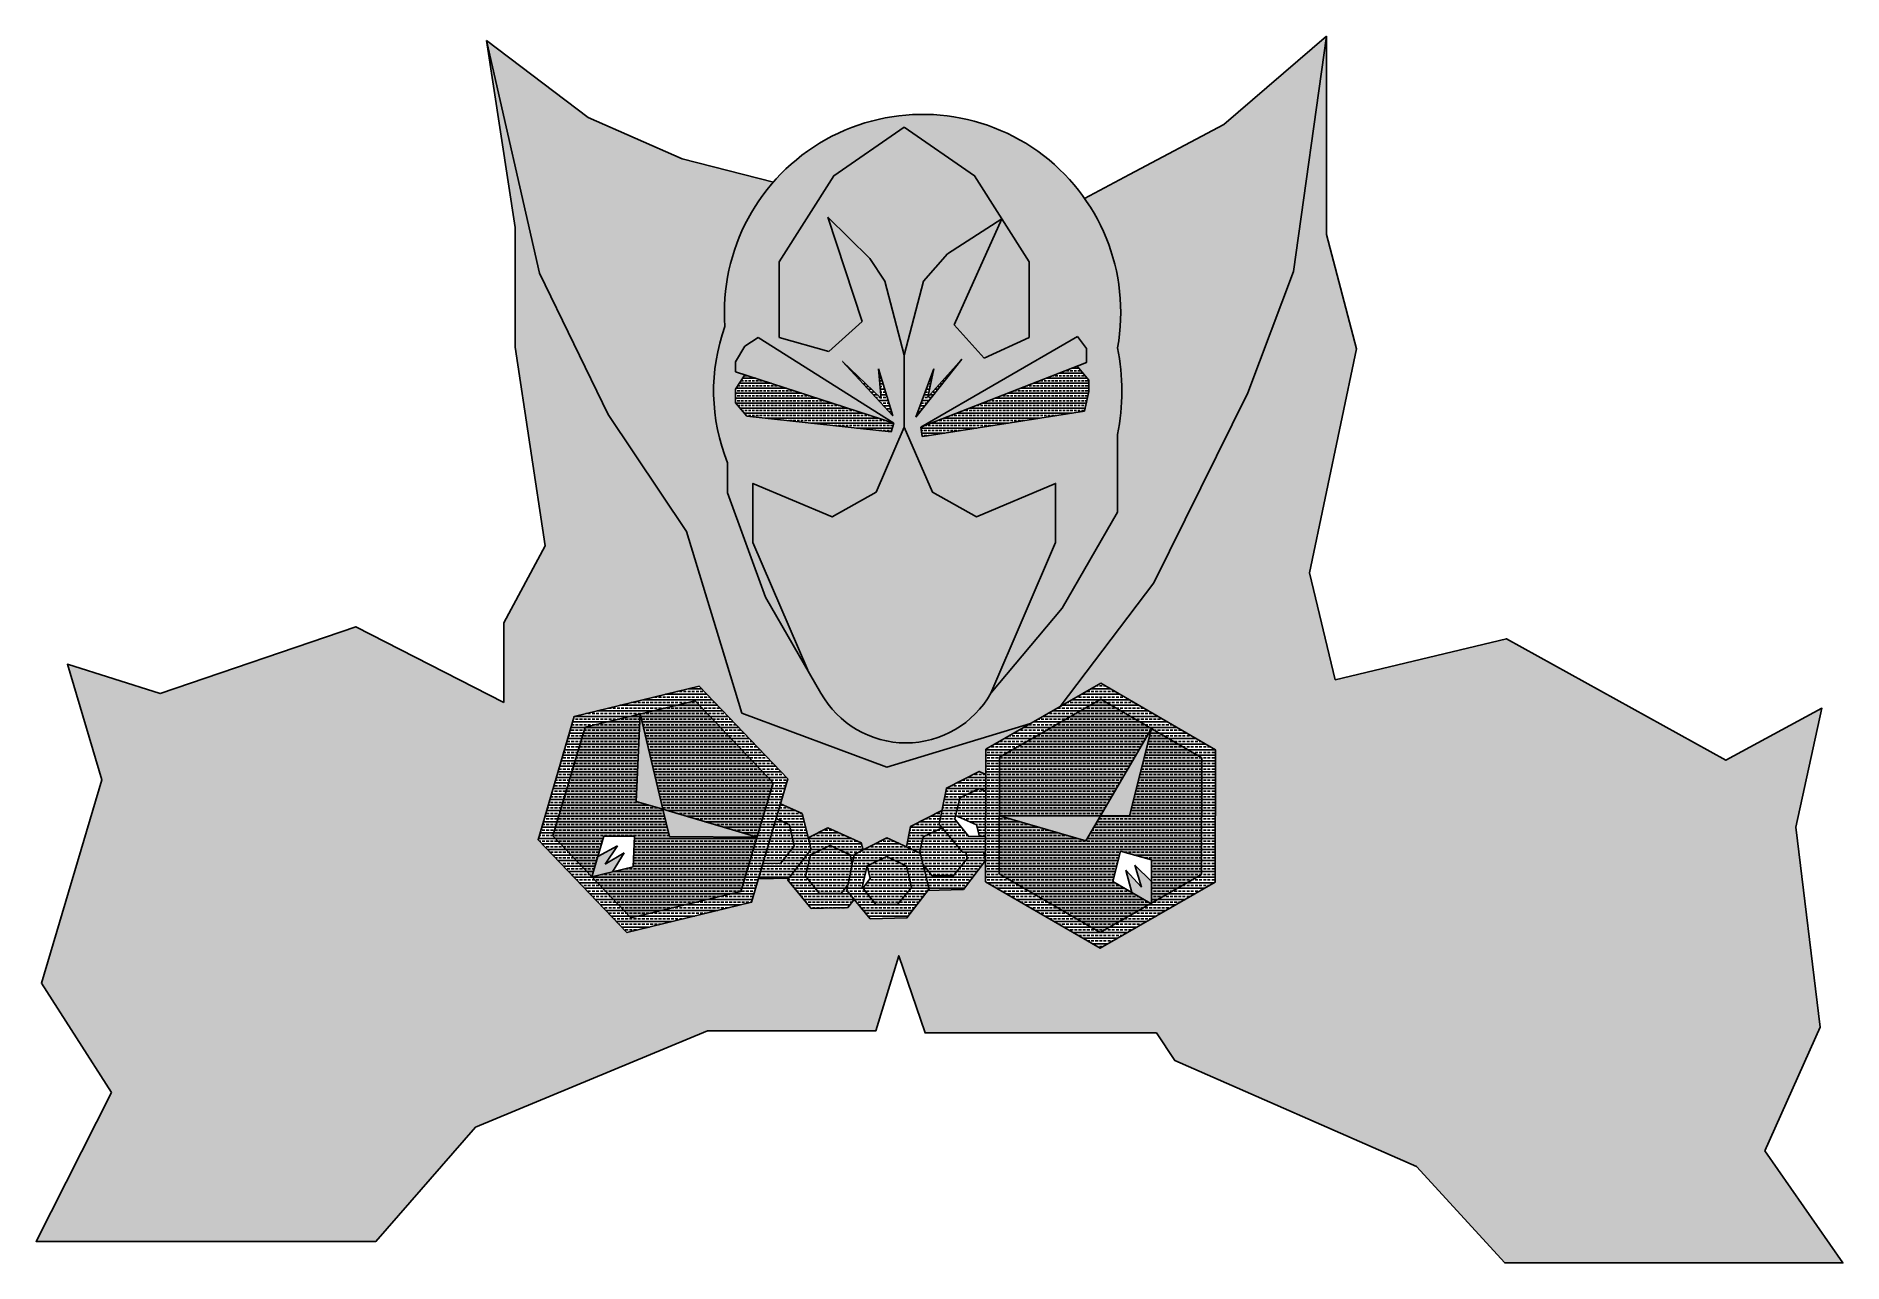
# Model space of a CAD drawing. Header units: inches. Extents: x 14.1 to 95.6, y 54.6 to 109.9.
import ezdxf

# ---------------------------------------------------------------- set-up
doc = ezdxf.new("R2010")
doc.units = ezdxf.units.IN
doc.header["$MEASUREMENT"] = 0

msp = doc.modelspace()

# ---------------------------------------------------------------- hatches: boundary and pattern name
at = {"true_color": 0x681214}
h = msp.add_hatch(dxfattribs=at)
h.set_pattern_fill('BRASS', color=246)
h.paths.add_polyline_path([(39.909, 92.87), (36.818, 99.242), (34.435, 109.733), (35.723, 101.301), (35.723, 95.895), (37.076, 86.949), (35.208, 83.474), (35.208, 79.873), (28.535, 83.291), (19.721, 80.281), (15.534, 81.603), (17.077, 76.391), (14.359, 67.216), (17.517, 62.298), (14.122, 55.575), (29.442, 55.575), (33.935, 60.727), (44.393, 65.07), (51.98, 65.07), (53.017, 68.46), (54.202, 64.982), (64.637, 64.976), (65.461, 63.736), (76.361, 58.952), (80.339, 54.609), (95.585, 54.609), (92.066, 59.656), (94.564, 65.234), (93.462, 74.263), (94.637, 79.621), (90.304, 77.272), (80.417, 82.755), (72.69, 80.899), (71.531, 85.726), (73.656, 95.831), (72.304, 100.98), (72.304, 109.926), (70.822, 99.306), (68.762, 93.836), (64.511, 85.276), (60.294, 79.696), (62.124, 80.748), (67.295, 77.748), (67.282, 71.771), (62.1, 68.793), (56.929, 71.792), (56.931, 72.756), (55.93, 71.44), (54.329, 71.404), (53.386, 70.165), (51.733, 70.128), (51.008, 70.997), (50.726, 70.627), (49.073, 70.589), (48.013, 71.859), (48.032, 71.952), (46.691, 71.922), (46.383, 70.872), (40.756, 69.503), (36.757, 73.692), (38.385, 79.25), (44.013, 80.618), (48.011, 76.429), (47.685, 75.315), (48.66, 74.872), (48.935, 73.779), (49.818, 74.229), (51.323, 73.545), (51.405, 73.221), (52.478, 73.768), (53.359, 73.368), (53.548, 74.292), (54.961, 75.012), (55.167, 76.017), (56.64, 76.768), (56.939, 76.632), (56.941, 77.77), (58.96, 78.929), (52.482, 76.968), (45.939, 79.403), (45.641, 80.384), (43.452, 87.593)])
at = {"true_color": 0x380a0b}
h = msp.add_hatch(dxfattribs=at)
h.set_pattern_fill('BRASS', color=248)
h.paths.add_polyline_path([(70.822, 99.306), (72.304, 109.926), (67.667, 105.935), (63.416, 103.683), (61.394, 102.611, -0.200995), (62.882, 95.868, -0.100372), (62.882, 91.967), (62.882, 88.463), (60.382, 84.132), (57.168, 80.302, -0.587065), (49.508, 80.302), (47.008, 84.632), (45.298, 89.331), (45.298, 90.686, -0.184924), (45.177, 96.832, -0.199844), (47.363, 103.344), (43.258, 104.391), (39.008, 106.257), (34.435, 109.733), (36.818, 99.242), (39.909, 92.87), (43.452, 87.593), (45.641, 80.384), (45.939, 79.403), (52.482, 76.968), (58.96, 78.929), (60.294, 79.696), (64.511, 85.276), (68.762, 93.836)])
at = {"true_color": 0x939598}
h = msp.add_hatch(dxfattribs=at)
h.set_pattern_fill('BRASS', color=252)
h.paths.add_polyline_path([(53.263, 105.827), (56.437, 103.633), (58.897, 99.747), (58.897, 96.336), (56.869, 95.407), (55.519, 96.907), (57.667, 101.69), (55.218, 100.106), (54.136, 98.874), (53.263, 95.543), (53.263, 92.291), (54.533, 89.357), (56.517, 88.247), (60.088, 89.754), (60.088, 87.085), (57.168, 80.302), (60.382, 84.132), (62.882, 88.463), (62.882, 91.967, 0.100372), (62.882, 95.868, 1.133512), (45.177, 96.832, 0.184924), (45.298, 90.686), (45.298, 89.331), (47.008, 84.632), (48.915, 81.329), (46.438, 87.085), (46.438, 89.754), (50.009, 88.247), (51.993, 89.357), (53.263, 92.291), (53.263, 95.543), (52.39, 98.874), (51.717, 99.906), (49.816, 101.756), (51.367, 97.057), (49.866, 95.707), (47.628, 96.336), (47.628, 99.747), (50.088, 103.633)])
h.paths.add_polyline_path([(46.681, 96.336), (52.795, 92.472), (52.667, 92.08), (46.172, 92.79), (45.662, 93.395), (45.662, 93.999), (46.083, 94.658), (45.662, 94.795), (45.662, 95.24), (46.076, 95.94)], flags=16)
h.paths.add_polyline_path([(50.479, 95.259), (52.217, 93.584), (52.109, 94.917), (52.754, 92.805)], flags=16)
h.paths.add_polyline_path([(54.605, 94.917), (54.334, 93.649), (55.853, 95.36), (53.78, 92.745)], flags=16)
h.paths.add_polyline_path([(61.073, 96.386), (61.487, 95.845), (61.487, 95.209), (61.063, 95.043), (61.583, 94.413), (61.583, 93.904), (61.392, 93.013), (54.291, 91.899), (54.071, 91.865), (54.005, 92.291)], flags=16)
at = {"true_color": 0x000000}
h = msp.add_hatch(dxfattribs=at)
h.set_pattern_fill('BRASS', color=18)
h.paths.add_polyline_path([(46.681, 96.336), (46.076, 95.94), (45.662, 95.24), (45.662, 94.795), (52.795, 92.472)])
h.paths.add_polyline_path([(61.487, 95.845), (61.073, 96.386), (54.005, 92.291), (61.487, 95.209)])
h.paths.add_polyline_path([(58.897, 99.747), (57.667, 101.69), (55.519, 96.907), (56.869, 95.407), (58.897, 96.336)])
h.paths.add_polyline_path([(57.667, 101.69), (56.437, 103.633), (53.263, 105.827), (50.088, 103.633), (47.628, 99.747), (47.628, 96.336), (49.866, 95.707), (51.367, 97.057), (49.816, 101.756), (51.717, 99.906), (52.39, 98.874), (53.263, 95.543), (54.136, 98.874), (55.218, 100.106)])
h.paths.add_polyline_path([(60.088, 87.085), (60.088, 89.754), (56.517, 88.247), (54.533, 89.357), (53.263, 92.291), (51.993, 89.357), (50.009, 88.247), (46.438, 89.754), (46.438, 87.085), (48.915, 81.329), (49.508, 80.302, 0.587065), (57.168, 80.302)])
h = msp.add_hatch(dxfattribs=at)
h.set_pattern_fill('BRASS', color=18)
h.paths.add_polyline_path([(52.109, 94.917), (52.217, 93.584), (50.479, 95.259), (52.754, 92.805)])
h.paths.add_polyline_path([(55.853, 95.36), (54.334, 93.649), (54.605, 94.917), (53.78, 92.745)])
at = {"true_color": 0x139b48}
h = msp.add_hatch(dxfattribs=at)
h.set_pattern_fill('BRASS', color=114, scale=0.9)
h.paths.add_polyline_path([(46.083, 94.658), (45.662, 93.999), (45.662, 93.395), (46.172, 92.79), (52.667, 92.08), (52.795, 92.472)])
h.paths.add_polyline_path([(61.392, 93.013), (61.583, 93.904), (61.583, 94.413), (61.063, 95.043), (54.005, 92.291), (54.071, 91.865), (54.291, 91.899)])
at = {"true_color": 0x000000}
h = msp.add_hatch(dxfattribs=at)
h.set_pattern_fill('BRASS', color=18)
h.paths.add_polyline_path([(67.295, 77.748), (62.124, 80.748), (56.941, 77.77), (56.929, 71.792), (62.1, 68.793), (67.282, 71.771)])
h.paths.add_polyline_path([(57.563, 77.419), (62.132, 80.034), (66.68, 77.385), (66.661, 72.121), (62.092, 69.506), (57.543, 72.155)], flags=16)
h.paths.add_polyline_path([(57.553, 74.77), (62.112, 74.77), (64.406, 78.71), (63.416, 74.77), (62.112, 74.77), (61.452, 73.636)], flags=0)
h.paths.add_polyline_path([(63.016, 73.181), (64.406, 72.777), (64.406, 71.804), (63.662, 72.541), (63.965, 71.556), (63.251, 72.313), (63.523, 71.309), (62.67, 71.803)], flags=0)
h = msp.add_hatch(dxfattribs=at)
h.set_pattern_fill('BRASS', color=18)
h.paths.add_polyline_path([(44.013, 80.618), (38.385, 79.25), (36.757, 73.692), (40.756, 69.503), (46.383, 70.872), (48.011, 76.429)])
h.paths.add_polyline_path([(38.87, 78.769), (43.838, 79.958), (47.352, 76.251), (45.899, 71.353), (40.931, 70.163), (37.416, 73.871)], flags=16)
h.paths.add_polyline_path([(41.354, 79.363), (42.384, 75.061), (46.626, 73.802), (42.679, 73.831), (42.384, 75.061), (41.172, 75.421)], flags=0)
h.paths.add_polyline_path([(39.718, 73.854), (41.1, 73.843), (41.036, 72.463), (39.173, 72.017)], flags=0)
h = msp.add_hatch(dxfattribs=at)
h.set_pattern_fill('BRASS', color=18)
h.paths.add_polyline_path([(41.354, 79.363), (38.87, 78.769), (37.416, 73.871), (39.173, 72.017), (39.718, 73.854), (41.1, 73.843), (41.036, 72.463), (39.173, 72.017), (40.931, 70.163), (45.899, 71.353), (46.626, 73.802), (42.679, 73.831), (42.384, 75.061), (41.172, 75.421)])
h.paths.add_polyline_path([(43.838, 79.958), (41.354, 79.363), (42.384, 75.061), (46.626, 73.802), (47.352, 76.251)])
h.paths.add_polyline_path([(64.406, 78.71), (62.132, 80.034), (57.563, 77.419), (57.553, 74.77), (62.112, 74.77)])
h.paths.add_polyline_path([(63.016, 73.181), (64.406, 72.777), (64.406, 70.831), (66.661, 72.121), (66.68, 77.385), (64.406, 78.71), (63.416, 74.77), (62.112, 74.77), (61.452, 73.636), (57.553, 74.77), (57.543, 72.155), (62.092, 69.506), (64.376, 70.814), (62.67, 71.803)])
at = {"true_color": 0x636466}
h = msp.add_hatch(dxfattribs=at)
h.set_pattern_fill('BRASS', color=251)
h.paths.add_polyline_path([(47.352, 76.251), (43.838, 79.958), (41.354, 79.363), (42.384, 75.061), (46.626, 73.802)])
h.paths.add_polyline_path([(41.172, 75.421), (41.354, 79.363), (38.87, 78.769), (37.416, 73.871), (39.173, 72.017), (39.718, 73.854), (41.1, 73.843), (41.036, 72.463), (39.173, 72.017), (40.931, 70.163), (45.899, 71.353), (46.626, 73.802), (42.679, 73.831), (42.384, 75.061)])
h = msp.add_hatch(dxfattribs=at)
h.set_pattern_fill('BRASS', color=251)
h.paths.add_polyline_path([(64.406, 78.71), (62.132, 80.034), (57.563, 77.419), (57.553, 74.77), (62.112, 74.77)])
h.paths.add_polyline_path([(66.68, 77.385), (64.406, 78.71), (63.416, 74.77), (62.112, 74.77), (61.452, 73.636), (57.553, 74.77), (57.543, 72.155), (62.092, 69.506), (64.376, 70.814), (62.67, 71.803), (63.016, 73.181), (64.406, 72.777), (64.406, 70.831), (66.661, 72.121)])
h = msp.add_hatch()
h.set_pattern_fill('BRASS', color=4)
h.paths.add_polyline_path([(41.354, 79.363), (41.172, 75.421), (42.384, 75.061)])
h.paths.add_polyline_path([(42.384, 75.061), (42.679, 73.831), (46.626, 73.802)])
h.paths.add_polyline_path([(62.112, 74.77), (57.553, 74.77), (61.452, 73.636)])
h.paths.add_polyline_path([(64.406, 78.71), (62.112, 74.77), (63.416, 74.77)])
at = {"true_color": 0x000000}
h = msp.add_hatch(dxfattribs=at)
h.set_pattern_fill('BRASS', color=18)
h.paths.add_polyline_path([(55.543, 74.617), (55.766, 75.579), (56.658, 76.004), (56.938, 75.868), (56.939, 76.632), (56.64, 76.768), (55.167, 76.017), (54.835, 74.397), (55.895, 73.128), (56.932, 73.151), (56.933, 73.84), (56.155, 73.843)])
h.paths.add_polyline_path([(54.978, 74.225), (54.835, 74.397), (54.961, 75.012), (53.548, 74.292), (53.359, 73.368), (53.948, 73.1), (54.113, 73.813)])
h.paths.add_polyline_path([(52.478, 73.768), (51.005, 73.017), (50.673, 71.397), (51.733, 70.128), (53.386, 70.165), (54.387, 71.481), (53.983, 73.084)])
h.paths.add_polyline_path([(52.48, 72.936), (53.368, 72.504), (53.584, 71.54), (52.965, 70.771), (51.978, 70.775), (51.365, 71.549), (51.589, 72.511)], flags=16)
h.paths.add_polyline_path([(51.323, 73.545), (49.818, 74.229), (48.935, 73.779), (49.064, 73.269), (48.062, 71.953), (48.032, 71.952), (48.013, 71.859), (49.073, 70.589), (50.726, 70.627), (51.008, 70.997), (50.673, 71.397), (50.726, 71.654), (50.416, 71.269), (49.429, 71.273), (48.816, 72.047), (49.04, 73.009), (49.931, 73.434), (50.819, 73.002), (50.914, 72.576), (51.005, 73.017), (51.405, 73.221)])
h.paths.add_polyline_path([(48.66, 74.872), (47.685, 75.315), (47.49, 74.648), (48.09, 74.356), (48.306, 73.393), (47.687, 72.623), (46.897, 72.627), (46.691, 71.922), (48.062, 71.953), (49.064, 73.269), (48.935, 73.779)])
at = {"true_color": 0x681214}
h = msp.add_hatch(dxfattribs=at)
h.set_pattern_fill('BRASS', color=246)
h.paths.add_polyline_path([(48.09, 74.356), (47.49, 74.648), (46.897, 72.627), (47.687, 72.623), (48.306, 73.393)])
h.paths.add_polyline_path([(50.914, 72.576), (50.819, 73.002), (49.931, 73.434), (49.04, 73.009), (48.816, 72.047), (49.429, 71.273), (50.416, 71.269), (50.726, 71.654)])
h.paths.add_polyline_path([(53.372, 72.487), (53.351, 72.512), (52.48, 72.936), (51.589, 72.511), (51.586, 72.501), (51.727, 71.942), (51.397, 71.509), (51.978, 70.775), (52.965, 70.771), (53.584, 71.54)])
h.paths.add_polyline_path([(56.044, 73.131), (55.895, 73.128), (54.978, 74.225), (54.113, 73.813), (53.948, 73.1), (53.983, 73.084), (54.113, 72.569), (54.502, 72.077), (55.489, 72.073), (56.108, 72.842)])
h.paths.add_polyline_path([(56.938, 75.868), (56.658, 76.004), (55.766, 75.579), (55.582, 74.788), (56.527, 74.359), (56.658, 73.841), (56.933, 73.84)])
at = {"true_color": 0xffffff}
h = msp.add_hatch(dxfattribs=at)
h.set_pattern_fill('BRASS')
h.paths.add_polyline_path([(40.635, 73.095), (39.775, 72.588), (40.328, 73.42), (39.446, 72.935), (39.173, 72.017), (40.105, 72.24)])
h.paths.add_polyline_path([(64.406, 71.804), (63.662, 72.541), (63.965, 71.556), (63.251, 72.313), (63.523, 71.309), (64.376, 70.814), (64.406, 70.831)])
at = {"true_color": 0x000000}
h = msp.add_hatch(dxfattribs=at)
h.set_pattern_fill('BRASS', color=18)
h.paths.add_polyline_path([(56.931, 72.756), (56.832, 73.149), (56.044, 73.131), (56.108, 72.842), (55.489, 72.073), (54.502, 72.077), (54.113, 72.569), (54.387, 71.481), (54.329, 71.404), (55.93, 71.44)])

# ---------------------------------------------------------------- linework, layer by layer
for p, q in [((51.367, 97.057), (49.816, 101.756)), ((49.816, 101.756), (51.717, 99.906)), ((55.218, 100.106), (57.667, 101.69)), ((57.667, 101.69), (55.519, 96.907)), ((51.717, 99.906), (52.39, 98.874)), ((54.136, 98.874), (55.218, 100.106)), ((49.866, 95.707), (51.367, 97.057)), ((46.681, 96.336), (52.795, 92.472)), ((47.628, 96.336), (49.866, 95.707)), ((61.073, 96.386), (54.005, 92.291)), ((55.519, 96.907), (56.869, 95.407)), ((56.869, 95.407), (58.897, 96.336)), ((53.78, 92.745), (55.853, 95.36)), ((54.334, 93.649), (55.853, 95.36)), ((46.083, 94.658), (45.662, 93.999)), ((50.479, 95.259), (52.754, 92.805)), ((50.479, 95.259), (52.217, 93.584)), ((52.754, 92.805), (52.109, 94.917)), ((52.217, 93.584), (52.109, 94.917)), ((54.605, 94.917), (53.78, 92.745)), ((54.605, 94.917), (54.334, 93.649)), ((61.063, 95.043), (61.583, 94.413)), ((45.662, 93.999), (45.662, 93.395)), ((61.583, 93.904), (61.392, 93.013)), ((61.583, 94.413), (61.583, 93.904)), ((45.662, 93.395), (46.172, 92.79)), ((61.392, 93.013), (54.291, 91.899)), ((46.172, 92.79), (52.667, 92.08)), ((52.667, 92.08), (52.795, 92.472)), ((54.005, 92.291), (54.071, 91.865)), ((54.071, 91.865), (54.291, 91.899)), ((62.882, 88.463), (62.882, 91.967)), ((45.298, 90.686), (45.298, 89.331)), ((45.298, 89.331), (47.008, 84.632)), ((47.008, 84.632), (49.508, 80.302)), ((41.354, 79.363), (41.172, 75.421)), ((41.354, 79.363), (42.384, 75.061)), ((64.406, 78.71), (62.112, 74.77)), ((64.406, 78.71), (63.416, 74.77)), ((42.384, 75.061), (41.172, 75.421)), ((42.384, 75.061), (46.626, 73.802)), ((42.384, 75.061), (42.679, 73.831)), ((62.112, 74.77), (57.553, 74.77)), ((57.553, 74.77), (61.452, 73.636)), ((62.112, 74.77), (61.452, 73.636)), ((62.112, 74.77), (63.416, 74.77)), ((39.718, 73.854), (39.173, 72.017)), ((40.328, 73.42), (39.446, 72.935)), ((41.1, 73.843), (39.718, 73.854)), ((39.775, 72.588), (40.328, 73.42)), ((41.1, 73.843), (41.036, 72.463)), ((46.626, 73.802), (42.679, 73.831)), ((39.775, 72.588), (40.635, 73.095)), ((40.635, 73.095), (40.105, 72.24)), ((63.016, 73.181), (62.67, 71.803)), ((63.016, 73.181), (64.406, 72.777)), ((63.662, 72.541), (64.406, 71.804)), ((63.965, 71.556), (63.662, 72.541)), ((64.406, 72.777), (64.406, 70.831)), ((39.173, 72.017), (41.036, 72.463)), ((62.67, 71.803), (64.376, 70.814)), ((63.251, 72.313), (63.523, 71.309)), ((63.251, 72.313), (63.965, 71.556))]:
    msp.add_line(p, q)
for points in [[(34.435, 109.733), (39.008, 106.257), (43.258, 104.391), (47.363, 103.344)], [(34.435, 109.733), (35.723, 101.301), (35.723, 95.895), (37.076, 86.949), (35.208, 83.474)], [(34.435, 109.733), (36.818, 99.242), (39.909, 92.87), (43.452, 87.593), (45.641, 80.384), (45.939, 79.403)], [(72.304, 109.926), (70.822, 99.306), (68.762, 93.836), (64.511, 85.276), (60.294, 79.696)], [(72.304, 109.926), (67.667, 105.935), (63.416, 103.683), (61.394, 102.611)], [(72.304, 109.926), (72.304, 100.98), (73.656, 95.831), (71.531, 85.726), (72.69, 80.899)], [(53.263, 105.827), (50.088, 103.633), (47.628, 99.747), (47.628, 96.336)], [(53.263, 105.827), (56.437, 103.633), (58.897, 99.747), (58.897, 96.336)], [(52.39, 98.874), (53.263, 95.543), (53.263, 92.291), (51.993, 89.357), (50.009, 88.247), (46.438, 89.754), (46.438, 87.085), (48.915, 81.329)], [(54.136, 98.874), (53.263, 95.543), (53.263, 92.291), (54.533, 89.357), (56.517, 88.247), (60.088, 89.754), (60.088, 87.085), (57.168, 80.302)], [(46.681, 96.336), (46.076, 95.94), (45.662, 95.24), (45.662, 94.795), (52.795, 92.472)], [(61.073, 96.386), (61.487, 95.845), (61.487, 95.209), (61.487, 95.209), (54.005, 92.291)], [(57.168, 80.302), (60.382, 84.132), (62.882, 88.463)], [(35.208, 79.873), (28.535, 83.291), (19.721, 80.281), (15.534, 81.603), (17.077, 76.391), (14.359, 67.216), (17.517, 62.298)], [(35.208, 83.474), (35.208, 79.873)], [(72.69, 80.899), (80.417, 82.755), (90.304, 77.272), (94.637, 79.621), (93.462, 74.263), (94.564, 65.234), (92.066, 59.656)], [(45.939, 79.403), (52.482, 76.968), (58.96, 78.929)], [(56.939, 76.632), (56.64, 76.768), (55.167, 76.017), (54.835, 74.397), (55.895, 73.128), (56.932, 73.151)], [(56.938, 75.868), (56.658, 76.004), (55.766, 75.579), (55.543, 74.617), (56.155, 73.843), (56.933, 73.84)], [(46.691, 71.922), (48.062, 71.953), (49.064, 73.269), (48.66, 74.872), (47.685, 75.315)], [(47.154, 75.556), (47.145, 75.551)], [(54.961, 75.012), (53.548, 74.292), (53.359, 73.368)], [(57.556, 75.524), (57.545, 75.572)], [(46.897, 72.627), (47.687, 72.623), (48.306, 73.393), (48.09, 74.356), (47.49, 74.648)], [(51.405, 73.221), (51.323, 73.545), (49.818, 74.229), (48.935, 73.779)], [(54.978, 74.225), (54.113, 73.813), (53.948, 73.1)], [(56.658, 73.841), (56.527, 74.359), (55.582, 74.788)], [(50.914, 72.576), (50.819, 73.002), (49.931, 73.434), (49.04, 73.009), (48.816, 72.047), (49.429, 71.273), (50.416, 71.269), (50.726, 71.654)], [(53.351, 72.512), (53.372, 72.487)], [(54.113, 72.569), (54.502, 72.077), (55.489, 72.073), (56.108, 72.842), (56.044, 73.131)], [(54.277, 71.403), (55.93, 71.44), (56.931, 72.756), (56.832, 73.149)], [(57.547, 73.165), (57.548, 73.165)], [(48.032, 71.952), (48.013, 71.859), (49.073, 70.589), (50.726, 70.627), (51.008, 70.997)], [(51.397, 71.509), (51.727, 71.942), (51.586, 72.501)], [(44.393, 65.07), (51.98, 65.07), (53.017, 68.46), (54.202, 64.982), (64.637, 64.976)], [(17.517, 62.298), (14.122, 55.575), (29.442, 55.575), (33.935, 60.727), (44.393, 65.07)], [(92.066, 59.656), (95.585, 54.609), (80.339, 54.609), (76.361, 58.952), (65.461, 63.736), (64.637, 64.976)]]:
    msp.add_lwpolyline(points)
for points in [[(62.124, 80.748), (56.941, 77.77), (56.929, 71.792), (62.1, 68.793), (67.282, 71.771), (67.295, 77.748)], [(44.013, 80.618), (38.385, 79.25), (36.757, 73.692), (40.756, 69.503), (46.383, 70.872), (48.011, 76.429)], [(43.838, 79.958), (38.87, 78.769), (37.416, 73.871), (40.931, 70.163), (45.899, 71.353), (47.352, 76.251)], [(66.68, 77.385), (62.132, 80.034), (57.563, 77.419), (57.543, 72.155), (62.092, 69.506), (66.661, 72.121)], [(53.983, 73.084), (52.478, 73.768), (51.005, 73.017), (50.673, 71.397), (51.733, 70.128), (53.386, 70.165), (54.387, 71.481)], [(53.368, 72.504), (52.48, 72.936), (51.589, 72.511), (51.365, 71.549), (51.978, 70.775), (52.965, 70.771), (53.584, 71.54)]]:
    msp.add_lwpolyline(points, close=True)
for centre, radius, start, end in [((54.09, 97.463), 8.936, 349.72076, 184.04405), ((53.263, 93.917), 8.595, 160.17535, 202.08335), ((53.263, 93.917), 9.815, 348.53662, 11.46338), ((53.338, 82.44), 4.386, 209.16862, 330.83138)]:
    msp.add_arc(centre, radius, start, end)

doc.saveas('drawing.dxf')
